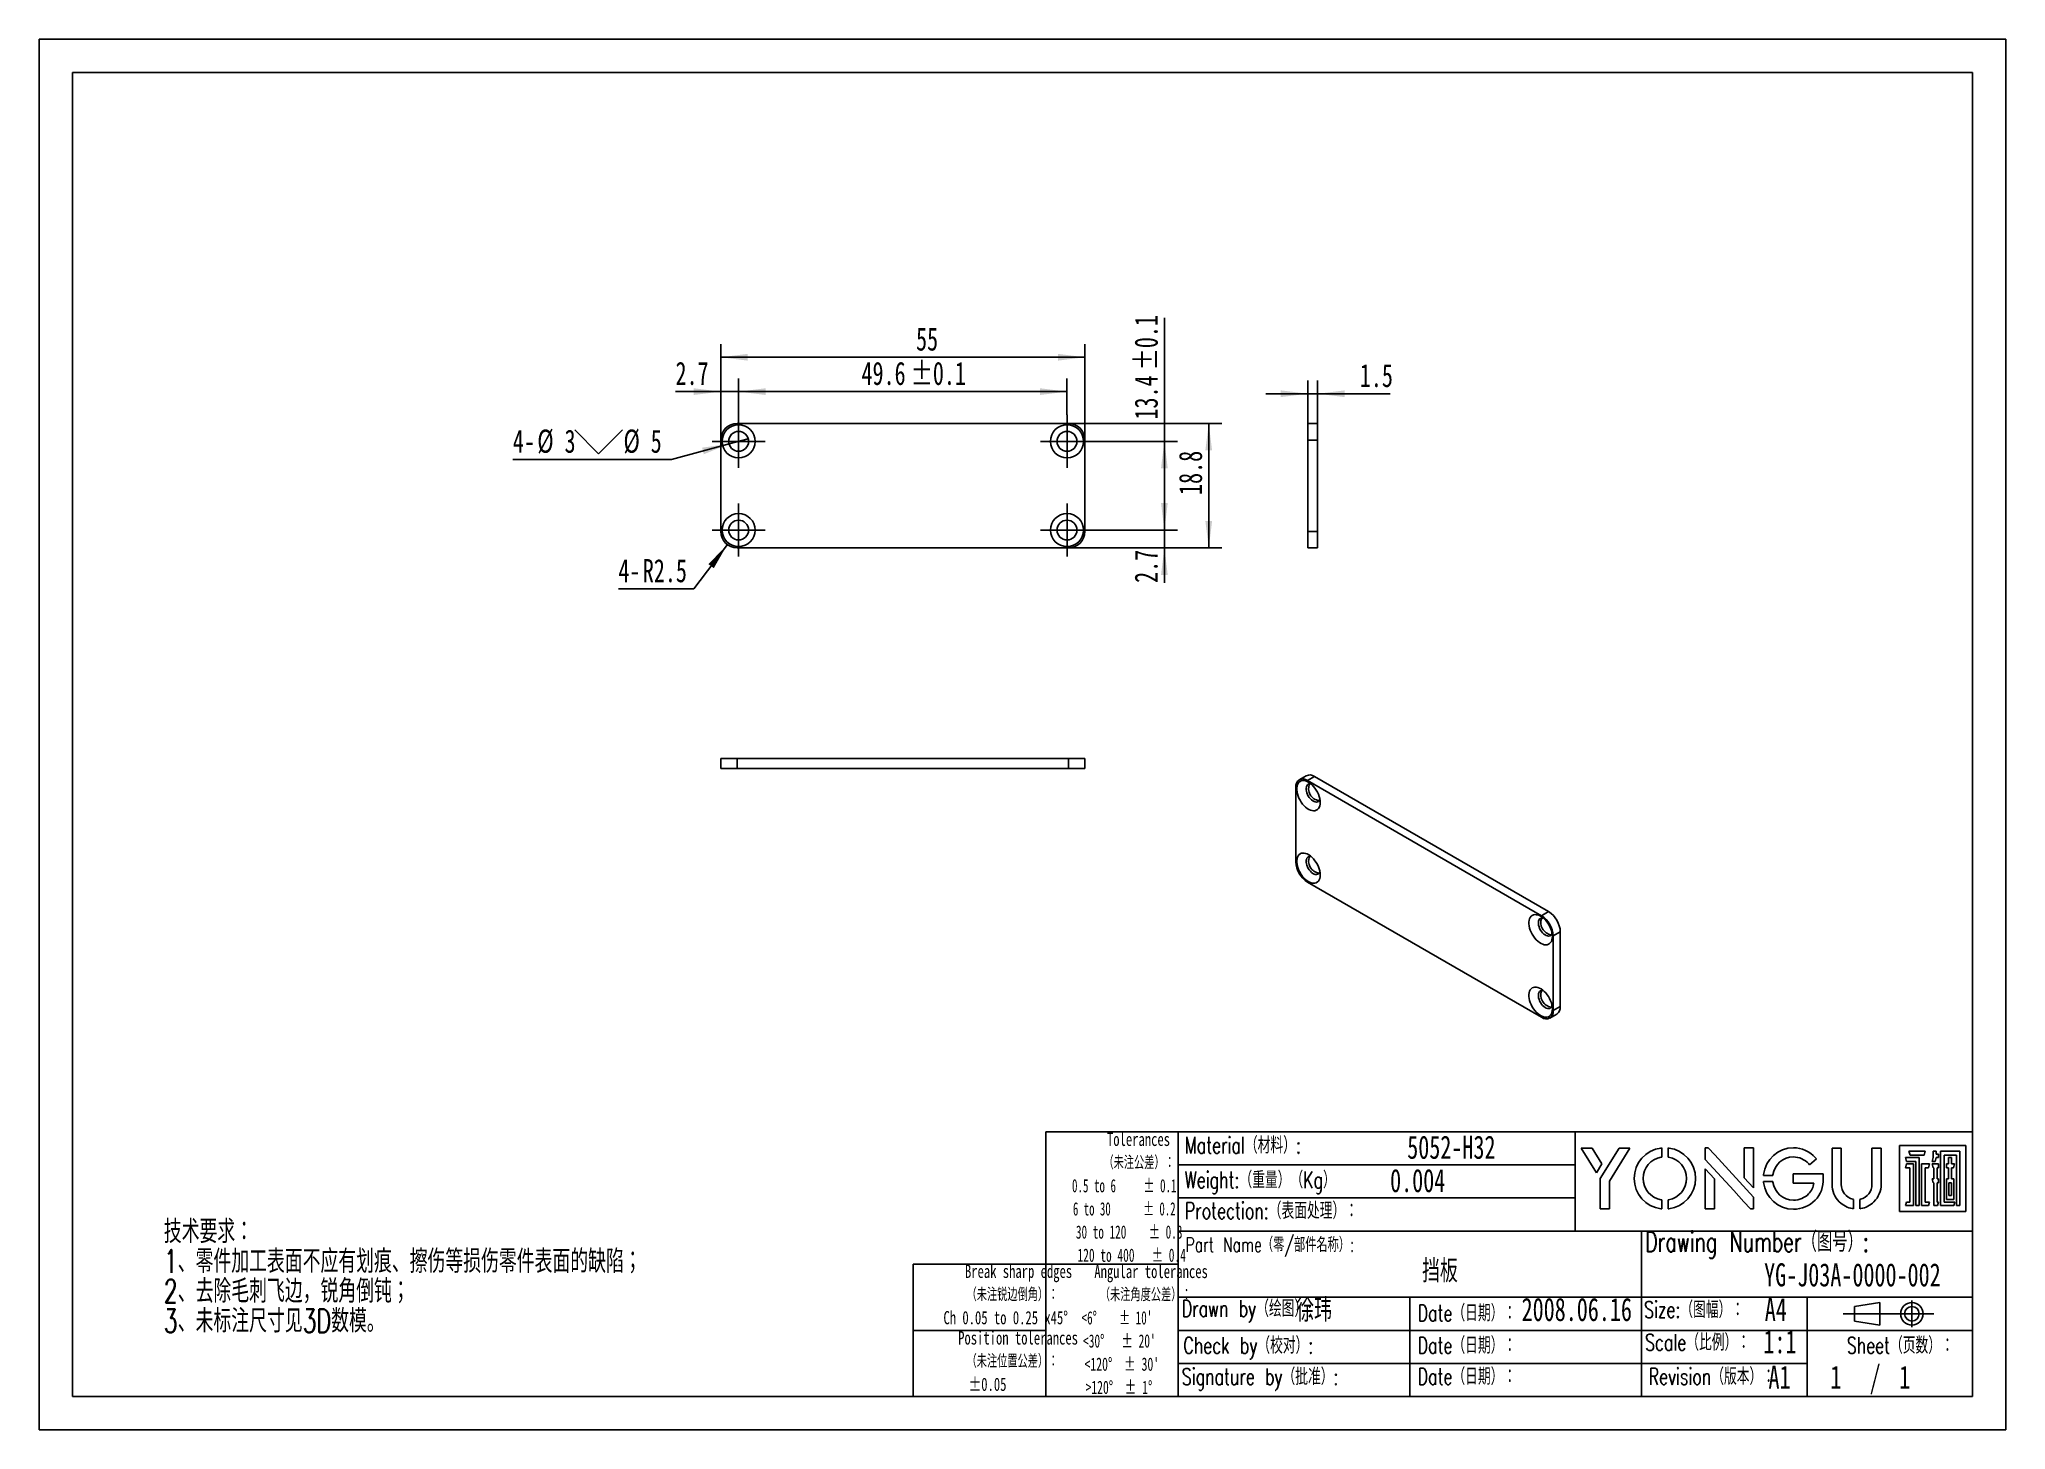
# Model space of a CAD drawing. Extents: x 0 to 297, y 0 to 210.
import ezdxf

# ---------------------------------------------------------------- set-up
doc = ezdxf.new("R2010")
doc.units = 0
doc.linetypes.add('SLD-中心线', pattern=[34.29, 30.48, -1.27, 1.27, -1.27])
doc.linetypes.add('SLD-实线', pattern=[0])
doc.layers.get('0').update_dxf_attribs({"linetype": 'CONTINUOUS'})
for name, color, linetype in [('YG-LOGO-A0', 179, 'SLD-实线'), ('中心线层', 7, 'SLD-中心线'), ('图框', 7, 'SLD-实线'), ('标注层', 7, 'SLD-实线')]:
    doc.layers.add(name, color=color, linetype=linetype)
doc.styles.add('SLDTEXTSTYLE0', font='TXT', dxfattribs={"width": 0.7, "bigfont": 'bigfont'})
doc.styles.add('SLDTEXTSTYLE1', font='TXT', dxfattribs={"width": 0.7})
doc.styles.add('SLDTEXTSTYLE2', font='TXT', dxfattribs={"width": 0.616667})
doc.styles.add('SLDTEXTSTYLE3', font='TXT', dxfattribs={"width": 0.633333})
doc.styles.add('SLDTEXTSTYLE4', font='TXT', dxfattribs={"width": 0.65})
doc.styles.add('SLDTEXTSTYLE5', font='TXT', dxfattribs={"width": 0.645455})
doc.styles.add('SLDTEXTSTYLE6', font='TXT', dxfattribs={"width": 0.611111})
doc.styles.add('SLDTEXTSTYLE7', font='TXT', dxfattribs={"width": 0.6})
doc.styles.add('SLDTEXTSTYLE8', font='TXT', dxfattribs={"width": 0.622222})
doc.dimstyles.new('SLDDIMSTYLE0', dxfattribs={"dimtxt": 3.5, "dimasz": 4.08, "dimexe": 0, "dimexo": 0.0625, "dimgap": 0.875, "dimtad": 2, "dimrnd": 1e-09, "dimzin": 12, "dimtxsty": 'SLDTEXTSTYLE1', "dimsah": 1, "dimcen": 0.09, "dimazin": 3, "dimtfac": 1, "dimtofl": 0, "dimtmove": 0, "dimatfit": 3, "dimtolj": 1, "dimtzin": 12})
doc.dimstyles.new('SLDDIMSTYLE1', dxfattribs={"dimtxt": 3.5, "dimasz": 4.08, "dimexe": 0, "dimexo": 0.0625, "dimgap": 0.875, "dimtad": 0, "dimtih": 1, "dimtoh": 1, "dimrnd": 1e-09, "dimzin": 12, "dimtxsty": 'SLDTEXTSTYLE1', "dimblk1": 'NONE', "dimsah": 1, "dimcen": 0, "dimazin": 3, "dimtfac": 1, "dimtmove": 0, "dimatfit": 3, "dimtolj": 1, "dimtzin": 12})
doc.dimstyles.new('SLDDIMSTYLE2', dxfattribs={"dimtxt": 3.5, "dimasz": 4.08, "dimexe": 0, "dimexo": 0.0625, "dimgap": 0.875, "dimtad": 2, "dimrnd": 1e-09, "dimzin": 12, "dimtxsty": 'SLDTEXTSTYLE1', "dimsah": 1, "dimcen": 0.09, "dimazin": 3, "dimtol": 1, "dimtp": 0.1, "dimtm": 0.1, "dimtfac": 1, "dimtofl": 0, "dimtmove": 0, "dimatfit": 3, "dimtolj": 1})
doc.dimstyles.new('SLDDIMSTYLE3', dxfattribs={"dimtxt": 3.5, "dimasz": 4.08, "dimexe": 0, "dimexo": 0.0625, "dimgap": 0.875, "dimtad": 0, "dimtih": 1, "dimtoh": 1, "dimrnd": 1e-09, "dimzin": 12, "dimtxsty": 'SLDTEXTSTYLE1', "dimsah": 1, "dimcen": 0, "dimazin": 3, "dimtfac": 1, "dimtofl": 0, "dimtmove": 0, "dimatfit": 3, "dimtolj": 1, "dimtzin": 12})
doc.dimstyles.new('SLDDIMSTYLE4', dxfattribs={"dimtxt": 3.5, "dimasz": 4.08, "dimexe": 0, "dimexo": 0.0625, "dimgap": 0.875, "dimtad": 2, "dimrnd": 1e-09, "dimzin": 12, "dimtxsty": 'SLDTEXTSTYLE1', "dimsah": 1, "dimcen": 0.09, "dimazin": 3, "dimtfac": 1, "dimtmove": 0, "dimatfit": 3, "dimtolj": 1, "dimtzin": 12})

# ---------------------------------------------------------------- blocks, each defined once
blk = doc.blocks.new('SW_NOTE_0')
at = {"layer": '标注层', "color": 0, "char_height": 3.5, "attachment_point": 1, "style": 'SLDTEXTSTYLE0'}
for s, insert in [('技术要求：', (0, 4.51)), ('1、零件加工表面不应有划痕、擦伤等损伤零件表面的缺陷；', (0, 0.01)), ('2、去除毛刺飞边，锐角倒钝；', (0, -4.49)), ('3、未标注尺寸见3D数模。', (0, -8.99))]:
    blk.add_mtext(s, dxfattribs=dict(at, insert=insert))
blk = doc.blocks.new('SW_NOTE_0_1')
at = {"layer": '图框', "color": 0, "char_height": 2, "attachment_point": 2}
for s, insert, style in [('Break sharp edges', (11.47, 2.58), 'SLDTEXTSTYLE1'), ('（未注锐边倒角）：', (10.55, -0.92), 'SLDTEXTSTYLE0'), ('Ch 0.05 to 0.25 x45°', (9.53, -4.42), 'SLDTEXTSTYLE1')]:
    blk.add_mtext(s, dxfattribs=dict(at, insert=insert, style=style))
blk = doc.blocks.new('SW_NOTE_0_2')
at = {"layer": '图框', "color": 0, "char_height": 2, "attachment_point": 2}
for s, insert, style in [('Position tolerances', (11.5, 2.58), 'SLDTEXTSTYLE1'), ('（未注位置公差）：', (10.65, -0.92), 'SLDTEXTSTYLE0'), ('±0.05', (6.89, -4.42), 'SLDTEXTSTYLE1')]:
    blk.add_mtext(s, dxfattribs=dict(at, insert=insert, style=style))
blk = doc.blocks.new('SW_NOTE_0_3')
at = {"layer": '图框', "color": 0, "char_height": 2, "attachment_point": 2}
for s, insert, style in [('Angular tolerances', (11.38, 2.58), 'SLDTEXTSTYLE1'), ('（未注角度公差）：', (10.57, -0.92), 'SLDTEXTSTYLE0'), ("<6°    ± 10'", (6.22, -4.42), 'SLDTEXTSTYLE2'), ("<30°   ± 20'", (6.59, -7.92), 'SLDTEXTSTYLE3'), ("<120°  ± 30'", (6.96, -11.42), 'SLDTEXTSTYLE4'), ('>120°  ± 1°', (6.52, -14.92), 'SLDTEXTSTYLE5')]:
    blk.add_mtext(s, dxfattribs=dict(at, insert=insert, style=style))
blk = doc.blocks.new('SW_NOTE_0_4')
at = {"layer": '图框', "color": 0, "char_height": 2, "attachment_point": 2}
for s, insert, style in [('Tolerances', (6.72, 2.58), 'SLDTEXTSTYLE1'), ('（未注公差）：', (6.82, -0.92), 'SLDTEXTSTYLE0'), ('0.5 to 6     ± 0.1', (4.57, -4.42), 'SLDTEXTSTYLE6'), ('6 to 30      ± 0.2', (4.57, -7.92), 'SLDTEXTSTYLE7'), ('30 to 120    ± 0.3', (5.31, -11.42), 'SLDTEXTSTYLE8'), ('120 to 400   ± 0.4', (5.69, -14.92), 'SLDTEXTSTYLE3')]:
    blk.add_mtext(s, dxfattribs=dict(at, insert=insert, style=style))
blk = doc.blocks.new('_D')
at = {"layer": '标注层'}
for p, q in [((102.92, 149.48), (102.92, 163.98)), ((157.92, 149.48), (157.92, 163.98)), ((102.92, 161.98), (157.92, 161.98))]:
    blk.add_line(p, q, dxfattribs=at)
for points in [[(102.92, 161.98), (107, 161.47), (107, 162.49)], [(157.92, 161.98), (153.84, 162.49), (153.84, 161.47)]]:
    blk.add_solid(points, dxfattribs=at)
at = {"layer": '标注层', "insert": (132.42, 166.49), "char_height": 3.5, "attachment_point": 1, "style": 'SLDTEXTSTYLE1'}
blk.add_mtext('55', dxfattribs=at)
blk = doc.blocks.new('_D_1')
at = {"layer": '标注层'}
for p, q in [((155.42, 151.98), (178.63, 151.98)), ((176.63, 151.98), (176.63, 133.18)), ((155.42, 133.18), (178.63, 133.18))]:
    blk.add_line(p, q, dxfattribs=at)
for points in [[(176.63, 151.98), (176.12, 147.9), (177.14, 147.9)], [(176.63, 133.18), (177.14, 137.26), (176.12, 137.26)]]:
    blk.add_solid(points, dxfattribs=at)
at = {"layer": '标注层', "insert": (172.12, 141.18), "char_height": 3.5, "attachment_point": 1, "rotation": 90, "style": 'SLDTEXTSTYLE1'}
blk.add_mtext('18.8', dxfattribs=at)
blk = doc.blocks.new('SW_SYMBOL_HOLE_SINK')
at = {"layer": '标注层', "color": 0}
for p, q in [((0, 875), (800, 75)), ((800, 75), (1600, 875))]:
    blk.add_line(p, q, dxfattribs=at)
blk = doc.blocks.new('_D_2')
at = {"layer": '标注层'}
for p, q in [((104.17, 148.89), (95.46, 146.54)), ((107.07, 149.67), (104.17, 148.89)), ((95.46, 146.54), (71.52, 146.54))]:
    blk.add_line(p, q, dxfattribs=at)
blk.add_solid([(104.17, 148.89), (100.1, 148.32), (100.37, 147.33)], dxfattribs=at)
at = {"layer": '标注层', "xscale": 0.004511737089201878, "yscale": 0.004511737089201878, "zscale": 0.004511737089201878}
blk.add_blockref('SW_SYMBOL_HOLE_SINK', (80.86, 147.06), dxfattribs=at)
at = {"layer": '标注层', "char_height": 3.5, "attachment_point": 1, "style": 'SLDTEXTSTYLE1'}
for s, insert in [('4-', (71.52, 151.05)), ('%%c', (75.21, 151.06)), ('3', (79.33, 151.05)), ('%%c', (88.23, 151.06)), ('5', (92.34, 151.05))]:
    blk.add_mtext(s, dxfattribs=dict(at, insert=insert))
blk = doc.blocks.new('_NONE')
blk = doc.blocks.new('_D_3')
at = {"layer": '标注层'}
for p, q in [((105.62, 153.28), (105.62, 158.79)), ((155.22, 153.28), (155.22, 158.79)), ((105.62, 156.79), (155.22, 156.79))]:
    blk.add_line(p, q, dxfattribs=at)
for points in [[(105.62, 156.79), (109.7, 156.28), (109.7, 157.3)], [(155.22, 156.79), (151.14, 157.3), (151.14, 156.28)]]:
    blk.add_solid(points, dxfattribs=at)
at = {"layer": '标注层', "char_height": 3.5, "attachment_point": 1, "style": 'SLDTEXTSTYLE1'}
for s, insert in [('49.6', (124.18, 161.3)), ('±0.1', (131.63, 161.3))]:
    blk.add_mtext(s, dxfattribs=dict(at, insert=insert))
blk = doc.blocks.new('_D_4')
at = {"layer": '标注层'}
for p, q in [((169.93, 149.28), (169.93, 167.91)), ((159.22, 149.28), (171.93, 149.28)), ((169.93, 149.28), (169.93, 135.88)), ((159.22, 135.88), (171.93, 135.88))]:
    blk.add_line(p, q, dxfattribs=at)
for points in [[(169.93, 149.28), (169.42, 145.2), (170.44, 145.2)], [(169.93, 135.88), (170.44, 139.96), (169.42, 139.96)]]:
    blk.add_solid(points, dxfattribs=at)
at = {"layer": '标注层', "char_height": 3.5, "attachment_point": 1, "rotation": 90, "style": 'SLDTEXTSTYLE1'}
for s, insert in [('±0.1', (165.42, 160.02)), ('13.4', (165.42, 152.57))]:
    blk.add_mtext(s, dxfattribs=dict(at, insert=insert))
blk = doc.blocks.new('_D_5')
at = {"layer": '标注层'}
for p, q in [((103.92, 133.68), (98.87, 126.99)), ((98.87, 126.99), (87.46, 126.99))]:
    blk.add_line(p, q, dxfattribs=at)
blk.add_solid([(103.92, 133.68), (101.06, 130.73), (101.87, 130.12)], dxfattribs=at)
at = {"layer": '标注层', "char_height": 3.5, "attachment_point": 1, "style": 'SLDTEXTSTYLE1'}
for s, insert in [('4-', (87.46, 131.5)), ('R2.5', (91.15, 131.5))]:
    blk.add_mtext(s, dxfattribs=dict(at, insert=insert))
blk = doc.blocks.new('_D_6')
at = {"layer": '标注层'}
for p, q in [((169.93, 135.88), (169.93, 142.23)), ((159.22, 135.88), (171.93, 135.88)), ((169.93, 135.88), (169.93, 133.18)), ((155.42, 133.18), (171.93, 133.18)), ((169.93, 133.18), (169.93, 127.9))]:
    blk.add_line(p, q, dxfattribs=at)
for points in [[(169.93, 135.88), (170.44, 139.96), (169.42, 139.96)], [(169.93, 133.18), (169.42, 129.1), (170.44, 129.1)]]:
    blk.add_solid(points, dxfattribs=at)
at = {"layer": '标注层', "insert": (165.42, 127.9), "char_height": 3.5, "attachment_point": 1, "rotation": 90, "style": 'SLDTEXTSTYLE1'}
blk.add_mtext('2.7', dxfattribs=at)
blk = doc.blocks.new('_D_7')
at = {"layer": '标注层'}
for p, q in [((102.92, 149.48), (102.92, 158.79)), ((105.62, 153.28), (105.62, 158.79)), ((102.92, 156.79), (96.09, 156.79)), ((102.92, 156.79), (105.62, 156.79)), ((105.62, 156.79), (111.97, 156.79))]:
    blk.add_line(p, q, dxfattribs=at)
for points in [[(102.92, 156.79), (98.84, 157.3), (98.84, 156.28)], [(105.62, 156.79), (109.7, 156.28), (109.7, 157.3)]]:
    blk.add_solid(points, dxfattribs=at)
at = {"layer": '标注层', "insert": (96.09, 161.3), "char_height": 3.5, "attachment_point": 1, "style": 'SLDTEXTSTYLE1'}
blk.add_mtext('2.7', dxfattribs=at)
blk = doc.blocks.new('SW_CENTERMARKSYMBOL_0')
at = {"layer": '中心线层', "color": 0}
for p, q in [((0, 2.5), (0, 4)), ((-2.5, 0), (-4, 0)), ((0, 0), (-2.5, 0)), ((0, 0), (0, 2.5)), ((0, 0), (0, -2.5)), ((0, 0), (2.5, 0)), ((2.5, 0), (4, 0)), ((0, -2.5), (0, -4))]:
    blk.add_line(p, q, dxfattribs=at)
blk = doc.blocks.new('SW_CENTERMARKSYMBOL_1')
at = {"layer": '中心线层', "color": 0}
for p, q in [((0, 2.5), (0, 4)), ((-2.5, 0), (-4, 0)), ((0, 0), (-2.5, 0)), ((0, 0), (0, 2.5)), ((0, 0), (0, -2.5)), ((0, 0), (2.5, 0)), ((2.5, 0), (4, 0)), ((0, -2.5), (0, -4))]:
    blk.add_line(p, q, dxfattribs=at)
blk = doc.blocks.new('SW_CENTERMARKSYMBOL_2')
at = {"layer": '中心线层', "color": 0}
for p, q in [((0, 2.5), (0, 4)), ((-2.5, 0), (-4, 0)), ((0, 0), (-2.5, 0)), ((0, 0), (0, 2.5)), ((0, 0), (0, -2.5)), ((0, 0), (2.5, 0)), ((2.5, 0), (4, 0)), ((0, -2.5), (0, -4))]:
    blk.add_line(p, q, dxfattribs=at)
blk = doc.blocks.new('SW_CENTERMARKSYMBOL_3')
at = {"layer": '中心线层', "color": 0}
for p, q in [((0, 2.5), (0, 4)), ((-2.5, 0), (-4, 0)), ((0, 0), (-2.5, 0)), ((0, 0), (0, 2.5)), ((0, 0), (0, -2.5)), ((0, 0), (2.5, 0)), ((2.5, 0), (4, 0)), ((0, -2.5), (0, -4))]:
    blk.add_line(p, q, dxfattribs=at)
blk = doc.blocks.new('_D_8')
at = {"layer": '标注层'}
for p, q in [((191.58, 151.98), (191.58, 158.47)), ((193.08, 151.98), (193.08, 158.47)), ((191.58, 156.47), (185.23, 156.47)), ((191.58, 156.47), (193.08, 156.47)), ((193.08, 156.47), (204.05, 156.47))]:
    blk.add_line(p, q, dxfattribs=at)
for points in [[(191.58, 156.47), (187.5, 156.98), (187.5, 155.96)], [(193.08, 156.47), (197.16, 155.96), (197.16, 156.98)]]:
    blk.add_solid(points, dxfattribs=at)
at = {"layer": '标注层', "insert": (199.45, 160.98), "char_height": 3.5, "attachment_point": 1, "style": 'SLDTEXTSTYLE1'}
blk.add_mtext('1.5', dxfattribs=at)

msp = doc.modelspace()

# ---------------------------------------------------------------- linework, layer by layer
at = {"color": 7, "linetype": 'SLD-实线'}
for p, q in [((155.423, 151.978), (105.423, 151.978)), ((191.582, 151.978), (191.582, 149.478)), ((191.582, 151.978), (193.082, 151.978)), ((193.082, 151.978), (193.082, 149.478)), ((102.923, 135.678), (102.923, 149.478)), ((157.923, 135.678), (157.923, 149.478)), ((191.582, 149.478), (193.082, 149.478)), ((191.582, 135.678), (191.582, 149.478)), ((193.082, 135.678), (193.082, 149.478)), ((191.582, 135.678), (193.082, 135.678)), ((191.582, 135.678), (191.582, 133.178)), ((193.082, 135.678), (193.082, 133.178)), ((155.423, 133.178), (105.423, 133.178)), ((191.582, 133.178), (193.082, 133.178)), ((102.923, 101.381), (102.923, 99.881)), ((105.423, 101.381), (102.923, 101.381)), ((105.423, 101.381), (105.423, 99.881)), ((155.423, 101.381), (105.423, 101.381)), ((155.423, 101.381), (155.423, 99.881)), ((157.923, 101.381), (155.423, 101.381)), ((157.923, 101.381), (157.923, 99.881)), ((105.423, 99.881), (102.923, 99.881)), ((155.423, 99.881), (105.423, 99.881)), ((157.923, 99.881), (155.423, 99.881)), ((191.36, 98.781), (190.3, 98.168)), ((192.61, 98.657), (191.549, 98.045)), ((226.905, 77.634), (191.549, 98.045)), ((227.965, 78.247), (192.61, 98.657)), ((189.782, 85.756), (189.782, 97.024)), ((226.905, 62.283), (191.549, 82.694)), ((227.965, 78.247), (226.905, 77.634)), ((229.733, 75.185), (228.673, 74.573)), ((228.673, 63.304), (228.673, 74.573)), ((229.733, 63.917), (229.733, 75.185)), ((228.155, 62.16), (229.215, 62.772)), ((229.733, 63.917), (228.673, 63.304))]:
    msp.add_line(p, q, dxfattribs=at)
at = {"color": 7, "linetype": 'SLD-实线', "flags": 128}
for points in [[(193.459, 94.738), (193.441, 94.464), (193.39, 94.215), (193.306, 93.996), (193.19, 93.811), (193.045, 93.664), (192.874, 93.558), (192.679, 93.495), (192.466, 93.476), (192.237, 93.502), (191.998, 93.571), (191.753, 93.683), (191.506, 93.835), (191.263, 94.025), (191.029, 94.248), (190.807, 94.501), (190.603, 94.778), (190.419, 95.074), (190.261, 95.384), (190.13, 95.701), (190.03, 96.019), (189.962, 96.332), (189.927, 96.634), (189.927, 96.919), (189.962, 97.181), (190.03, 97.415), (190.13, 97.618), (190.261, 97.784), (190.419, 97.91), (190.603, 97.995), (190.807, 98.036), (191.029, 98.033), (191.263, 97.986), (191.506, 97.895), (191.753, 97.763), (191.998, 97.591), (192.237, 97.384), (192.466, 97.146), (192.679, 96.88), (192.874, 96.593), (193.045, 96.289), (193.19, 95.975), (193.306, 95.656), (193.39, 95.34), (193.441, 95.032), (193.459, 94.738)], [(192.09, 97.516), (191.981, 97.533), (191.814, 97.526), (191.665, 97.475), (191.54, 97.382), (191.442, 97.25), (191.376, 97.083), (191.342, 96.886), (191.342, 96.667), (191.376, 96.431), (191.442, 96.187), (191.54, 95.942), (191.665, 95.704), (191.814, 95.482), (191.981, 95.281), (192.162, 95.109), (192.35, 94.97), (192.54, 94.871), (192.726, 94.812), (192.901, 94.798), (193.059, 94.827), (193.197, 94.9), (193.308, 95.013), (193.391, 95.163), (193.413, 95.225)], [(193.459, 83.796), (193.441, 83.522), (193.39, 83.273), (193.306, 83.054), (193.19, 82.87), (193.045, 82.723), (192.874, 82.617), (192.679, 82.554), (192.466, 82.535), (192.237, 82.56), (191.998, 82.629), (191.753, 82.741), (191.506, 82.893), (191.263, 83.083), (191.029, 83.306), (190.807, 83.559), (190.603, 83.836), (190.419, 84.133), (190.261, 84.442), (190.13, 84.759), (190.03, 85.077), (189.962, 85.39), (189.927, 85.692), (189.927, 85.977), (189.962, 86.239), (190.03, 86.474), (190.13, 86.676), (190.261, 86.842), (190.419, 86.969), (190.603, 87.054), (190.807, 87.095), (191.029, 87.092), (191.263, 87.044), (191.506, 86.954), (191.753, 86.821), (191.998, 86.65), (192.237, 86.443), (192.466, 86.204), (192.679, 85.938), (192.874, 85.651), (193.045, 85.347), (193.19, 85.033), (193.306, 84.715), (193.39, 84.398), (193.441, 84.09), (193.459, 83.796)], [(192.09, 86.575), (191.981, 86.592), (191.814, 86.584), (191.665, 86.533), (191.54, 86.44), (191.442, 86.308), (191.376, 86.141), (191.342, 85.945), (191.342, 85.725), (191.376, 85.489), (191.442, 85.245), (191.54, 85), (191.665, 84.763), (191.814, 84.54), (191.981, 84.339), (192.162, 84.167), (192.35, 84.029), (192.54, 83.929), (192.726, 83.871), (192.901, 83.856), (193.059, 83.886), (193.197, 83.958), (193.308, 84.071), (193.391, 84.221), (193.413, 84.283)], [(228.531, 74.491), (228.514, 74.217), (228.463, 73.968), (228.378, 73.749), (228.263, 73.564), (228.118, 73.418), (227.946, 73.312), (227.752, 73.248), (227.538, 73.229), (227.31, 73.255), (227.07, 73.324), (226.825, 73.436), (226.579, 73.588), (226.336, 73.778), (226.101, 74.001), (225.879, 74.254), (225.675, 74.531), (225.492, 74.827), (225.333, 75.137), (225.203, 75.454), (225.102, 75.772), (225.034, 76.085), (225, 76.387), (225, 76.672), (225.034, 76.934), (225.102, 77.169), (225.203, 77.371), (225.333, 77.537), (225.492, 77.664), (225.675, 77.748), (225.879, 77.79), (226.101, 77.786), (226.336, 77.739), (226.579, 77.648), (226.825, 77.516), (227.07, 77.345), (227.31, 77.138), (227.538, 76.899), (227.752, 76.633), (227.946, 76.346), (228.118, 76.042), (228.263, 75.728), (228.378, 75.409), (228.463, 75.093), (228.514, 74.785), (228.531, 74.491)], [(227.163, 77.269), (227.054, 77.287), (226.886, 77.279), (226.737, 77.228), (226.612, 77.135), (226.515, 77.003), (226.448, 76.836), (226.414, 76.639), (226.414, 76.42), (226.448, 76.184), (226.515, 75.94), (226.612, 75.695), (226.737, 75.457), (226.886, 75.235), (227.054, 75.034), (227.234, 74.862), (227.423, 74.724), (227.613, 74.624), (227.798, 74.566), (227.973, 74.551), (228.132, 74.58), (228.269, 74.653), (228.381, 74.766), (228.463, 74.916), (228.485, 74.978)], [(228.531, 63.549), (228.514, 63.275), (228.463, 63.026), (228.378, 62.807), (228.263, 62.623), (228.118, 62.476), (227.946, 62.37), (227.752, 62.307), (227.538, 62.288), (227.31, 62.313), (227.07, 62.382), (226.825, 62.494), (226.579, 62.646), (226.336, 62.836), (226.101, 63.059), (225.879, 63.312), (225.675, 63.589), (225.492, 63.886), (225.333, 64.196), (225.203, 64.512), (225.102, 64.831), (225.034, 65.144), (225, 65.445), (225, 65.73), (225.034, 65.992), (225.102, 66.227), (225.203, 66.429), (225.333, 66.595), (225.492, 66.722), (225.675, 66.807), (225.879, 66.848), (226.101, 66.845), (226.336, 66.797), (226.579, 66.707), (226.825, 66.574), (227.07, 66.403), (227.31, 66.196), (227.538, 65.957), (227.752, 65.691), (227.946, 65.404), (228.118, 65.1), (228.263, 64.786), (228.378, 64.468), (228.463, 64.151), (228.514, 63.843), (228.531, 63.549)], [(227.163, 66.328), (227.054, 66.345), (226.886, 66.337), (226.737, 66.286), (226.612, 66.193), (226.515, 66.061), (226.448, 65.894), (226.414, 65.698), (226.414, 65.478), (226.448, 65.242), (226.515, 64.998), (226.612, 64.753), (226.737, 64.516), (226.886, 64.293), (227.054, 64.092), (227.234, 63.92), (227.423, 63.782), (227.613, 63.682), (227.798, 63.624), (227.973, 63.609), (228.132, 63.639), (228.269, 63.711), (228.381, 63.824), (228.463, 63.974), (228.485, 64.037)]]:
    msp.add_lwpolyline(points, dxfattribs=at)
at = {"color": 7, "linetype": 'SLD-实线'}
for centre, radius in [((105.623, 149.278), 2.5), ((155.223, 149.278), 2.5), ((105.623, 149.278), 1.5), ((155.223, 149.278), 1.5), ((105.623, 135.878), 2.5), ((105.623, 135.878), 1.5), ((155.223, 135.878), 2.5), ((155.223, 135.878), 1.5)]:
    msp.add_circle(centre, radius, dxfattribs=at)
for centre, radius, start, end in [((105.423, 149.478), 2.5, 90, 180), ((155.423, 149.478), 2.5, 0, 90), ((105.423, 135.678), 2.5, 180, 270), ((155.423, 135.678), 2.5, 270, 360), ((190.864, 97.19), 1.095, 51.28179, 188.72896), ((191.879, 97.648), 1.246, 54.0761, 114.61344), ((193.555, 96.834), 1.845, 157.81352, 262.18111), ((193.555, 85.893), 1.845, 157.81352, 262.18111), ((193.605, 85.922), 3.827, 182.48713, 237.51287), ((228.627, 76.587), 1.845, 157.81352, 262.18111), ((224.849, 74.407), 3.827, 2.48713, 57.51287), ((225.91, 75.019), 3.827, 2.48713, 57.51287), ((228.627, 65.646), 1.845, 157.81352, 262.18111), ((227.59, 63.138), 1.095, 231.28179, 8.72896), ((228.494, 63.788), 1.246, 305.38471, 5.92747)]:
    msp.add_arc(centre, radius, start, end, dxfattribs=at)
at = {"layer": 'YG-LOGO-A0', "linetype": 'SLD-实线'}
for p, q in [((234.522, 42.536), (232.886, 42.536)), ((232.886, 42.536), (235.179, 38.802)), ((235.999, 40.132), (234.522, 42.536)), ((238.605, 42.536), (235.768, 37.936)), ((237.161, 37.543), (240.242, 42.536)), ((240.242, 42.536), (238.605, 42.536)), ((245.046, 42.55), (244.921, 42.534)), ((245.046, 41.171), (245.046, 42.55)), ((246.122, 42.534), (245.998, 42.55)), ((245.998, 42.55), (245.998, 41.171)), ((252.065, 42.575), (251.619, 42.575)), ((251.619, 42.575), (251.619, 40.827)), ((253.053, 41.511), (252.065, 42.575)), ((258.888, 42.575), (257.495, 42.575)), ((257.495, 42.575), (257.495, 38.042)), ((258.888, 36.513), (258.888, 42.575)), ((270.782, 37.047), (270.782, 42.506)), ((270.782, 42.506), (272.175, 42.506)), ((272.175, 42.506), (272.175, 37.047)), ((276.804, 42.506), (276.804, 37.047)), ((278.197, 42.506), (276.804, 42.506)), ((278.197, 37.047), (278.197, 42.506)), ((235.179, 38.802), (235.999, 40.132)), ((244.955, 41.155), (245.046, 41.171)), ((245.998, 41.171), (246.089, 41.155)), ((251.619, 40.827), (255.92, 36.102)), ((253.012, 37.888), (251.619, 39.417)), ((251.619, 39.417), (251.619, 33.354)), ((258.888, 35.103), (253.053, 41.511)), ((264.887, 38.622), (264.887, 37.25)), ((269.43, 38.622), (264.887, 38.622)), ((267.247, 40.143), (267.391, 39.98)), ((267.391, 39.98), (268.431, 40.883)), ((268.431, 40.883), (268.285, 41.048)), ((269.453, 37.96), (269.43, 38.622)), ((235.768, 37.936), (235.768, 33.37)), ((237.161, 33.367), (237.161, 37.543)), ((253.012, 33.354), (253.012, 37.888)), ((255.92, 36.102), (257.455, 34.418)), ((257.495, 38.042), (258.888, 36.513)), ((260.445, 38.526), (260.43, 38.402)), ((260.43, 38.402), (261.822, 38.402)), ((261.822, 37.47), (260.43, 37.47)), ((260.43, 37.47), (260.445, 37.346)), ((261.822, 38.402), (261.837, 38.494)), ((261.837, 37.378), (261.822, 37.47)), ((264.887, 37.25), (268.037, 37.25)), ((235.768, 33.37), (237.161, 33.367)), ((244.921, 33.348), (245.046, 33.332)), ((245.046, 34.711), (244.955, 34.727)), ((245.046, 33.332), (245.046, 34.711)), ((246.089, 34.727), (245.998, 34.711)), ((245.998, 34.711), (245.998, 33.332)), ((245.998, 33.332), (246.122, 33.348)), ((251.619, 33.354), (253.012, 33.354)), ((257.455, 34.418), (258.442, 33.354)), ((258.442, 33.354), (258.888, 33.354)), ((258.888, 33.354), (258.888, 35.103)), ((274.013, 33.372), (273.885, 33.393)), ((273.93, 34.804), (274.013, 34.783)), ((274.013, 34.783), (274.013, 33.372)), ((275.049, 34.804), (274.965, 34.783)), ((274.965, 34.783), (274.965, 33.372)), ((274.965, 33.372), (275.093, 33.393))]:
    msp.add_line(p, q, dxfattribs=at)
at = {"layer": 'YG-LOGO-A0'}
for p, q in [((280.963, 42.945), (280.963, 32.945)), ((290.963, 42.945), (280.963, 42.945)), ((282.551, 41.456), (282.392, 42.048)), ((282.392, 42.048), (284.38, 42.048)), ((284.38, 42.048), (284.38, 42.047)), ((284.38, 42.047), (284.821, 42.047)), ((284.821, 42.047), (284.664, 41.457)), ((286.062, 41.097), (286.062, 42.044)), ((286.062, 42.044), (286.489, 42.044)), ((286.489, 42.044), (286.489, 41.609)), ((286.489, 41.609), (286.862, 41.609)), ((286.862, 41.609), (286.862, 41.095)), ((286.862, 41.609), (286.862, 41.609)), ((286.862, 41.609), (286.862, 41.609)), ((287.175, 33.843), (287.175, 42.047)), ((287.175, 42.047), (287.431, 42.047)), ((287.431, 42.047), (287.688, 42.047)), ((287.688, 42.047), (289.553, 42.047)), ((289.553, 42.047), (289.725, 42.047)), ((289.725, 42.047), (290.065, 42.047)), ((290.065, 42.047), (290.065, 33.842)), ((290.963, 32.945), (290.963, 42.945)), ((282.023, 40.505), (281.867, 41.096)), ((281.867, 41.096), (283.422, 41.096)), ((281.867, 39.538), (282.023, 40.128)), ((282.547, 39.538), (281.867, 39.538)), ((283.422, 40.505), (282.023, 40.505)), ((282.023, 40.128), (283.061, 40.128)), ((282.544, 34.356), (282.547, 39.538)), ((284.38, 41.456), (282.551, 41.456)), ((283.06, 39.538), (283.057, 34.356)), ((283.061, 39.538), (283.06, 39.538)), ((283.061, 40.128), (283.061, 39.538)), ((283.419, 33.842), (283.422, 40.505)), ((283.422, 41.096), (283.422, 41.096)), ((283.422, 41.096), (283.935, 41.096)), ((283.935, 40.505), (283.932, 33.842)), ((283.935, 41.096), (283.935, 40.505)), ((283.935, 41.096), (283.935, 41.096)), ((283.935, 40.505), (283.935, 40.505)), ((284.304, 34.356), (284.304, 39.856)), ((284.304, 39.856), (284.305, 39.856)), ((284.305, 39.856), (284.305, 40.128)), ((284.305, 40.128), (285.499, 40.128)), ((284.664, 41.457), (284.38, 41.457)), ((284.38, 41.457), (284.38, 41.456)), ((285.342, 39.538), (284.817, 39.538)), ((284.817, 39.538), (284.817, 34.356)), ((285.499, 40.128), (285.342, 39.538)), ((286.059, 39.538), (285.902, 40.128)), ((285.902, 40.128), (286.862, 40.128)), ((285.904, 40.504), (286.062, 41.097)), ((286.33, 40.504), (285.904, 40.504)), ((286.126, 39.538), (286.059, 39.538)), ((286.126, 37.866), (286.126, 39.538)), ((286.489, 41.095), (286.33, 40.504)), ((286.862, 41.095), (286.489, 41.095)), ((286.862, 39.538), (286.638, 39.538)), ((286.638, 39.538), (286.638, 37.866)), ((286.726, 41.096), (286.726, 41.095)), ((286.862, 40.128), (286.862, 39.538)), ((289.553, 41.456), (287.688, 41.456)), ((287.688, 41.456), (287.688, 34.356)), ((288.06, 39.538), (288.06, 40.128)), ((288.06, 40.128), (288.386, 40.128)), ((288.386, 39.538), (288.06, 39.538)), ((288.386, 40.128), (288.386, 41.096)), ((288.386, 41.096), (288.813, 41.096)), ((288.386, 37.867), (288.386, 39.538)), ((288.813, 41.096), (288.813, 40.128)), ((288.813, 40.128), (289.256, 40.128)), ((289.1, 39.538), (288.813, 39.538)), ((288.813, 39.538), (288.813, 37.867)), ((289.256, 40.128), (289.1, 39.538)), ((289.553, 33.842), (289.553, 41.456)), ((286.059, 37.276), (285.902, 37.866)), ((285.902, 37.866), (286.126, 37.866)), ((286.126, 37.276), (286.059, 37.276)), ((286.126, 34.356), (286.126, 37.276)), ((286.638, 37.866), (286.862, 37.866)), ((286.862, 37.276), (286.638, 37.276)), ((286.638, 37.276), (286.638, 34.356)), ((286.862, 37.866), (286.862, 37.276)), ((288.06, 37.544), (288.06, 37.867)), ((288.06, 37.867), (288.386, 37.867)), ((288.06, 37.276), (288.06, 37.544)), ((288.06, 35.377), (288.06, 37.276)), ((288.805, 37.276), (288.433, 37.276)), ((288.433, 37.276), (288.433, 35.377)), ((288.805, 35.377), (288.805, 37.276)), ((288.813, 37.867), (289.178, 37.867)), ((289.178, 37.867), (289.178, 37.544)), ((289.178, 37.544), (289.178, 37.276)), ((289.178, 37.276), (289.178, 35.377)), ((280.963, 32.945), (290.963, 32.945)), ((281.887, 33.842), (282.023, 34.356)), ((283.061, 33.842), (281.887, 33.842)), ((282.023, 34.356), (282.544, 34.356)), ((283.057, 34.356), (283.061, 34.356)), ((283.061, 34.356), (283.061, 33.842)), ((283.932, 33.842), (283.419, 33.842)), ((284.304, 34.099), (284.304, 34.356)), ((284.304, 33.842), (284.304, 34.099)), ((285.341, 33.842), (284.304, 33.842)), ((284.817, 34.356), (285.477, 34.356)), ((285.477, 34.356), (285.341, 33.842)), ((286.126, 34.099), (286.126, 34.356)), ((286.126, 33.842), (286.126, 34.099)), ((286.726, 33.842), (286.126, 33.842)), ((286.638, 34.356), (286.862, 34.356)), ((286.862, 34.356), (286.726, 33.842)), ((287.445, 33.843), (287.175, 33.843)), ((287.445, 33.842), (287.445, 33.843)), ((289.191, 33.842), (287.445, 33.842)), ((287.688, 34.356), (289.327, 34.356)), ((288.06, 35.094), (288.06, 35.377)), ((288.06, 34.786), (288.06, 35.094)), ((289.178, 34.786), (288.06, 34.786)), ((288.433, 35.377), (288.805, 35.377)), ((289.178, 35.377), (289.178, 35.094)), ((289.178, 35.094), (289.178, 34.786)), ((289.327, 34.356), (289.191, 33.842)), ((290.065, 33.842), (289.553, 33.842))]:
    msp.add_line(p, q, dxfattribs=at)
at = {"layer": 'YG-LOGO-A0', "linetype": 'SLD-实线'}
for points in [[(244.921, 42.534), (242.622, 42.235), (240.888, 40.261), (240.888, 37.941)], [(240.888, 37.941), (240.888, 35.622), (242.622, 33.647), (244.921, 33.348)], [(268.037, 37.25), (267.942, 36.613), (267.666, 36.046), (267.234, 35.603)], [(271.867, 34.426), (271.167, 35.125), (270.782, 36.056), (270.782, 37.047)], [(272.175, 37.047), (272.175, 35.984), (272.896, 35.061), (273.93, 34.804)], [(276.804, 37.047), (276.804, 35.984), (276.082, 35.061), (275.049, 34.804)], [(277.111, 34.426), (277.811, 35.125), (278.197, 36.056), (278.197, 37.047)], [(273.885, 33.393), (273.117, 33.518), (272.419, 33.875), (271.867, 34.426)], [(275.093, 33.393), (275.862, 33.518), (276.559, 33.875), (277.111, 34.426)]]:
    msp.add_open_spline(points, degree=3, dxfattribs=at)
for points, knots in [([(246.122, 33.348), (248.421, 33.647), (250.155, 35.622), (250.155, 37.941), (250.155, 40.261), (248.421, 42.235), (246.122, 42.534)], [8, 8, 8, 8, 9, 9, 9, 10, 10, 10, 10]), ([(268.285, 41.048), (267.428, 42.018), (266.206, 42.574), (264.931, 42.574), (262.66, 42.574), (260.732, 40.834), (260.445, 38.526)], [5, 5, 5, 5, 6, 6, 6, 7, 7, 7, 7]), ([(244.955, 34.727), (243.391, 35.003), (242.256, 36.354), (242.256, 37.941), (242.256, 39.528), (243.391, 40.879), (244.955, 41.155)], [4, 4, 4, 4, 5, 5, 5, 6, 6, 6, 6]), ([(246.089, 41.155), (247.653, 40.879), (248.788, 39.528), (248.788, 37.941), (248.788, 36.354), (247.653, 35.003), (246.089, 34.727)], [3, 3, 3, 3, 4, 4, 4, 5, 5, 5, 5]), ([(261.837, 38.494), (262.099, 40.063), (263.4, 41.202), (264.931, 41.202), (265.808, 41.202), (266.653, 40.816), (267.247, 40.143)], [0, 0, 0, 0, 1, 1, 1, 2, 2, 2, 2]), ([(260.445, 37.348), (260.445, 37.348), (260.731, 35.039), (262.66, 33.298), (264.931, 33.298), (266.208, 33.298), (267.378, 33.777), (268.227, 34.648)], [7.9997323, 7.9997323, 7.9997323, 7.9997323, 8, 9, 9, 9, 10, 10, 10, 10]), ([(267.234, 35.603), (266.649, 35.002), (265.83, 34.67), (264.931, 34.67), (263.4, 34.67), (262.099, 35.809), (261.837, 37.378)], [3, 3, 3, 3, 4, 4, 4, 5, 5, 5, 5]), ([(268.227, 34.648), (269.063, 35.507), (269.499, 36.684), (269.453, 37.962), (269.453, 37.962)], [10, 10, 10, 10, 11, 11.000542, 11.000542, 11.000542, 11.000542])]:
    msp.add_open_spline(points, degree=3, knots=knots, dxfattribs=at)
at = {"layer": '图框'}
for p, q in [((0, 0), (0, 210)), ((0, 210), (297, 210)), ((297, 0), (297, 210)), ((5, 205), (292, 205)), ((5, 5), (5, 205)), ((292, 205), (292, 5)), ((152, 45), (292, 45)), ((152, 5), (152, 45)), ((172, 5), (172, 45)), ((232, 45), (232, 30)), ((172, 40), (232, 40)), ((172, 35), (232, 35)), ((172, 30), (292, 30)), ((242, 5), (242, 30)), ((172, 25), (132, 25)), ((132, 5), (132, 25)), ((172, 20), (292, 20)), ((207, 5), (207, 20)), ((267, 5), (267, 20)), ((274.188, 18.6), (277.997, 19.2)), ((152, 15), (132, 15)), ((172, 15), (292, 15)), ((172, 10), (267, 10)), ((292, 5), (5, 5)), ((0, 0), (297, 0))]:
    msp.add_line(p, q, dxfattribs=at)
at = {"layer": '图框', "color": 7, "linetype": 'SLD-实线'}
for p, q in [((274.188, 16.4), (274.188, 18.6)), ((277.997, 19.2), (277.997, 15.8)), ((274.188, 16.4), (277.997, 15.8))]:
    msp.add_line(p, q, dxfattribs=at)
at = {"layer": '图框', "linetype": 'SLD-中心线'}
for p, q in [((282.842, 19.5), (282.842, 15.5)), ((272.477, 17.5), (286.163, 17.5))]:
    msp.add_line(p, q, dxfattribs=at)
at = {"layer": '图框'}
for radius in [1.7, 1.1]:
    msp.add_circle((282.842, 17.5), radius, dxfattribs=at)

# ---------------------------------------------------------------- block references
at = {"layer": '中心线层'}
for name, p in [('SW_CENTERMARKSYMBOL_0', (105.623, 149.278)), ('SW_CENTERMARKSYMBOL_3', (155.223, 149.278)), ('SW_CENTERMARKSYMBOL_1', (105.623, 135.878)), ('SW_CENTERMARKSYMBOL_2', (155.223, 135.878))]:
    msp.add_blockref(name, p, dxfattribs=at)
at = {"layer": '图框'}
for name, p in [('SW_NOTE_0_4', (159.301, 42.274)), ('SW_NOTE_0_1', (136.432, 22.339)), ('SW_NOTE_0_3', (156.543, 22.32)), ('SW_NOTE_0_2', (136.331, 12.278))]:
    msp.add_blockref(name, p, dxfattribs=at)
at = {"layer": '标注层'}
msp.add_blockref('SW_NOTE_0', (18.807, 27.171), dxfattribs=at)

# ---------------------------------------------------------------- texts
at = {"layer": '图框'}
for s, insert, char_height, attachment_point, style in [('Material（材料）:', (173.021, 44.212), 2.5, 1, 'SLDTEXTSTYLE0'), ('5052-H32', (213.277, 44.415), 3.5, 2, 'SLDTEXTSTYLE1'), ('Weight:（重量）（Kg）', (173.021, 38.98), 2.5, 1, 'SLDTEXTSTYLE0'), ('0.004', (208.192, 39.382), 3.5, 2, 'SLDTEXTSTYLE1'), ('Protection:（表面处理）：', (173.021, 34.32), 2.5, 1, 'SLDTEXTSTYLE0'), ('Drawing Number（图号）:', (242.535, 29.875), 3, 1, 'SLDTEXTSTYLE0'), ('Part Name（零/部件名称）:', (173.124, 29.039), 2.2, 1, 'SLDTEXTSTYLE0'), ('挡板', (211.548, 25.736), 3.5, 2, 'SLDTEXTSTYLE0'), ('YG-J03A-0000-002', (273.852, 25.139), 3.5, 2, 'SLDTEXTSTYLE1'), ('Drawn by（绘图）:', (172.569, 19.551), 2.5, 1, 'SLDTEXTSTYLE0'), ('徐玮', (189.822, 19.803), 3.5, 1, 'SLDTEXTSTYLE0'), ('Date（日期）：', (208.192, 18.865), 2.5, 1, 'SLDTEXTSTYLE0'), ('2008.06.16', (223.886, 19.91), 3.5, 1, 'SLDTEXTSTYLE1'), ('Size:（图幅）：', (242.388, 19.381), 2.5, 1, 'SLDTEXTSTYLE0'), ('A4', (260.612, 19.91), 3.5, 1, 'SLDTEXTSTYLE1'), ('1:1', (262.906, 15.028), 3.5, 2, 'SLDTEXTSTYLE1'), ('Check by（校对）:', (172.812, 13.984), 2.5, 1, 'SLDTEXTSTYLE0'), ('Date（日期）：', (208.192, 13.984), 2.5, 1, 'SLDTEXTSTYLE0'), ('Scale（比例）：', (242.535, 14.446), 2.5, 1, 'SLDTEXTSTYLE0'), ('Sheet（页数）：', (273.013, 13.984), 2.5, 1, 'SLDTEXTSTYLE0'), ('Signature by（批准）:', (172.563, 9.261), 2.5, 1, 'SLDTEXTSTYLE0'), ('Date（日期）：', (208.192, 9.285), 2.5, 1, 'SLDTEXTSTYLE0'), ('Revision（版本）：', (243.08, 9.285), 2.5, 1, 'SLDTEXTSTYLE0'), ('A1', (261.177, 9.691), 3.5, 1, 'SLDTEXTSTYLE1'), ('1', (270.519, 9.691), 3.5, 1, 'SLDTEXTSTYLE1'), ('/', (276.448, 9.691), 3.5, 1, 'SLDTEXTSTYLE1'), ('1', (280.931, 9.691), 3.5, 1, 'SLDTEXTSTYLE1')]:
    msp.add_mtext(s, dxfattribs=dict(at, insert=insert, char_height=char_height, attachment_point=attachment_point, style=style))

# ---------------------------------------------------------------- dimensions: what is measured, and where the dimension line sits
at = {"layer": '标注层'}
for base, p1, p2, dimstyle, picture, middle in [((169.929, 135.878), (159.223, 149.278), (159.223, 135.878), 'SLDDIMSTYLE2', '_D_4', (169.929, 160.24)), ((176.627, 133.178), (155.423, 151.978), (155.423, 133.178), 'SLDDIMSTYLE0', '_D_1', (176.627, 144.248)), ((169.929, 133.178), (159.223, 135.878), (155.423, 133.178), 'SLDDIMSTYLE4', '_D_6', (169.929, 130.2))]:
    dim = msp.add_linear_dim(base=base, p1=p1, p2=p2, angle=90, dimstyle=dimstyle, dxfattribs=at)
    dim.commit()
    dim.dimension.update_dxf_attribs({"geometry": picture, "text_midpoint": middle, "dimtype": 160})
for base, p1, p2, dimstyle, picture, middle in [((157.923, 161.978), (102.923, 149.478), (157.923, 149.478), 'SLDDIMSTYLE0', '_D', (133.961, 161.978)), ((105.623, 156.791), (102.923, 149.478), (105.623, 153.278), 'SLDDIMSTYLE4', '_D_7', (98.385, 156.791)), ((155.223, 156.791), (105.623, 153.278), (155.223, 153.278), 'SLDDIMSTYLE2', '_D_3', (131.847, 156.791)), ((193.082, 156.469), (191.582, 151.978), (193.082, 151.978), 'SLDDIMSTYLE4', '_D_8', (201.75, 156.469))]:
    dim = msp.add_linear_dim(base=base, p1=p1, p2=p2, dimstyle=dimstyle, dxfattribs=at)
    dim.commit()
    dim.dimension.update_dxf_attribs({"geometry": picture, "text_midpoint": middle, "dimtype": 160})
dim = msp.add_diameter_dim_2p(p1=(107.071, 149.668), p2=(104.175, 148.887), text='4-<>{\\fGDT;w}%%c5', dimstyle='SLDDIMSTYLE1', dxfattribs=at)
dim.commit()
dim.dimension.update_dxf_attribs({"geometry": '_D_2', "text_midpoint": (82.697, 149.223), "dimtype": 163})
dim = msp.add_radius_dim(center=(105.423, 135.678), mpoint=(103.918, 133.681), text='4-<>', dimstyle='SLDDIMSTYLE3', dxfattribs=at)
dim.commit()
dim.dimension.update_dxf_attribs({"geometry": '_D_5', "text_midpoint": (92.372, 129.153), "dimtype": 164})

doc.saveas('drawing.dxf')
